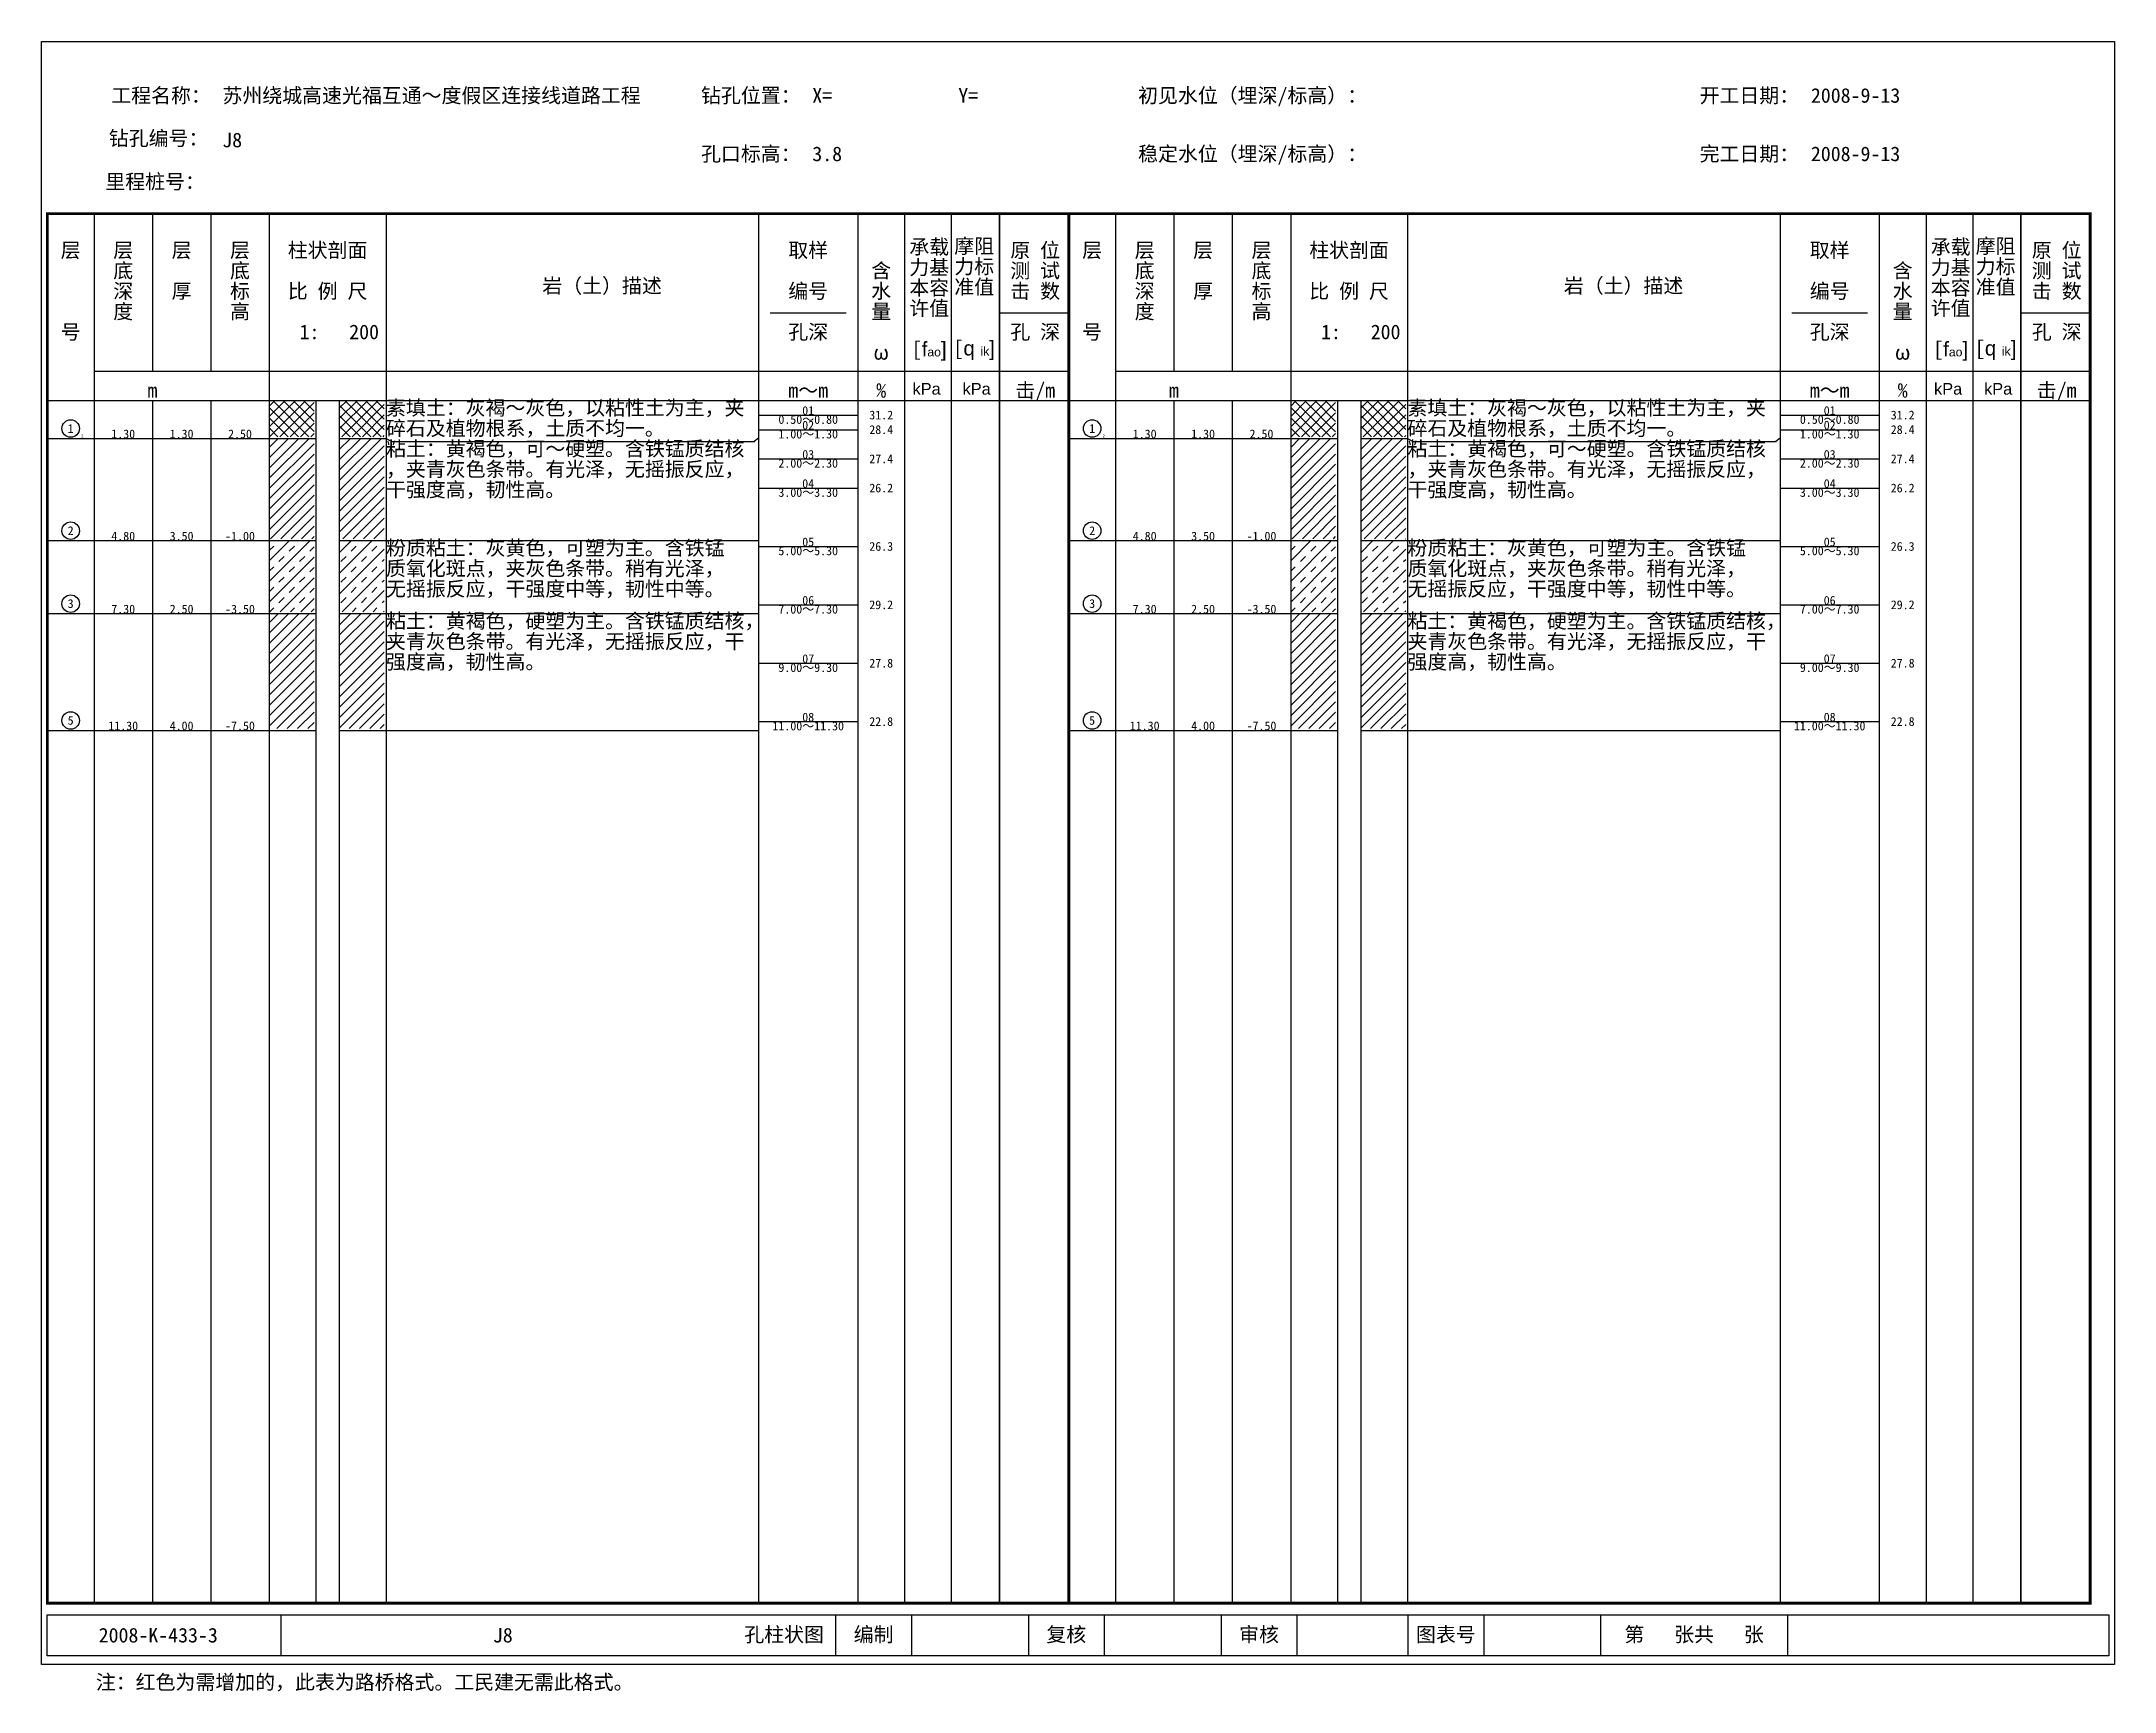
# Model space of a CAD drawing. Extents: x 0 to 355, y -3 to 280.
import ezdxf

# ---------------------------------------------------------------- set-up
doc = ezdxf.new("R2010")
doc.units = 0
doc.header["$MEASUREMENT"] = 0
doc.layers.get('0').update_dxf_attribs({"linetype": 'CONTINUOUS'})
doc.layers.add('1', color=7, linetype='CONTINUOUS')
pattern_1 = [(45, (0, 0), (-0.883883, 0.883883), []), (135, (0, 0), (-0.883883, -0.883883), [])]
pattern_2 = [(45, (0, 0), (-0.883883, 0.883883), [])]
pattern_3 = [(45, (0, 0), (-1.767767, 1.767767), []), (45, (1.7678, 0), (-1.767767, 1.767767), [1.25, -1.25])]
pattern_4 = [(45, (174.9176, 0), (-0.883883, 0.883883), [])]
pattern_5 = [(45, (174.9176, 0), (-1.767767, 1.767767), []), (45, (176.6854, 0), (-1.767767, 1.767767), [1.25, -1.25])]
pattern_6 = [(45, (174.9176, 0), (-0.883883, 0.883883), []), (135, (174.9176, 0), (-0.883883, -0.883883), [])]

# ---------------------------------------------------------------- blocks, each defined once
blk = doc.blocks.new('1-2')
at = {"color": 7}
blk.add_circle((0, 0), 1.5, dxfattribs=at)
at = {"color": 7, "line_spacing_factor": 0.84}
for s, insert, char_height, attachment_point in [('{\\f|b0|i0|c134|p54;1}', (0, 0), 1.5, 5), ('{\\f|b0|i0|c134|p54;2}', (1.8, -1.5), 0.5, 7)]:
    blk.add_mtext(s, dxfattribs=dict(at, insert=insert, char_height=char_height, attachment_point=attachment_point))
blk = doc.blocks.new('2-')
at = {"color": 7}
blk.add_circle((0, 0), 1.5, dxfattribs=at)
at = {"color": 7, "line_spacing_factor": 0.84}
for s, insert, char_height, attachment_point in [('{\\f|b0|i0|c134|p54;2}', (0, 0), 1.5, 5), ('{\\f|b0|i0|c134|p54;}', (1.8, -1.5), 0.5, 7)]:
    blk.add_mtext(s, dxfattribs=dict(at, insert=insert, char_height=char_height, attachment_point=attachment_point))
blk = doc.blocks.new('3-')
at = {"color": 7}
blk.add_circle((0, 0), 1.5, dxfattribs=at)
at = {"color": 7, "line_spacing_factor": 0.84}
for s, insert, char_height, attachment_point in [('{\\f|b0|i0|c134|p54;3}', (0, 0), 1.5, 5), ('{\\f|b0|i0|c134|p54;}', (1.8, -1.5), 0.5, 7)]:
    blk.add_mtext(s, dxfattribs=dict(at, insert=insert, char_height=char_height, attachment_point=attachment_point))
blk = doc.blocks.new('5-')
at = {"color": 7}
blk.add_circle((0, 0), 1.5, dxfattribs=at)
at = {"color": 7, "line_spacing_factor": 0.84}
for s, insert, char_height, attachment_point in [('{\\f|b0|i0|c134|p54;5}', (0, 0), 1.5, 5), ('{\\f|b0|i0|c134|p54;}', (1.8, -1.5), 0.5, 7)]:
    blk.add_mtext(s, dxfattribs=dict(at, insert=insert, char_height=char_height, attachment_point=attachment_point))

msp = doc.modelspace()

# ---------------------------------------------------------------- hatches: boundary and pattern name
at = {"layer": '1'}
h = msp.add_hatch(dxfattribs=at)
h.set_pattern_fill('素填土', color=256, scale=10, style=0)
h.set_pattern_definition(pattern_1)
h.paths.add_polyline_path([(39, 218.5), (46.7, 218.5), (46.7, 212.3), (39, 212.3)])
h = msp.add_hatch(dxfattribs=at)
h.set_pattern_fill('素填土', color=256, scale=10, style=0)
h.set_pattern_definition(pattern_1)
h.paths.add_polyline_path([(51, 218.5), (58.7, 218.5), (58.7, 212.3), (51, 212.3)])
h = msp.add_hatch(dxfattribs=at)
h.set_pattern_fill('素填土', color=256, scale=10, style=0)
h.set_pattern_definition(pattern_6)
h.paths.add_polyline_path([(213.92, 218.5), (221.62, 218.5), (221.62, 212.3), (213.92, 212.3)])
h = msp.add_hatch(dxfattribs=at)
h.set_pattern_fill('素填土', color=256, scale=10, style=0)
h.set_pattern_definition(pattern_6)
h.paths.add_polyline_path([(225.92, 218.5), (233.62, 218.5), (233.62, 212.3), (225.92, 212.3)])
h = msp.add_hatch(dxfattribs=at)
h.set_pattern_fill('粘土', color=256, scale=10, style=0)
h.set_pattern_definition(pattern_2)
h.paths.add_polyline_path([(39, 212), (46.7, 212), (46.7, 194.8), (39, 194.8)])
h = msp.add_hatch(dxfattribs=at)
h.set_pattern_fill('粘土', color=256, scale=10, style=0)
h.set_pattern_definition(pattern_2)
h.paths.add_polyline_path([(51, 212), (58.7, 212), (58.7, 194.8), (51, 194.8)])
h = msp.add_hatch(dxfattribs=at)
h.set_pattern_fill('粘土', color=256, scale=10, style=0)
h.set_pattern_definition(pattern_4)
h.paths.add_polyline_path([(213.92, 212), (221.62, 212), (221.62, 194.8), (213.92, 194.8)])
h = msp.add_hatch(dxfattribs=at)
h.set_pattern_fill('粘土', color=256, scale=10, style=0)
h.set_pattern_definition(pattern_4)
h.paths.add_polyline_path([(225.92, 212), (233.62, 212), (233.62, 194.8), (225.92, 194.8)])
h = msp.add_hatch(dxfattribs=at)
h.set_pattern_fill('粉质粘土', color=256, scale=10, style=0)
h.set_pattern_definition(pattern_3)
h.paths.add_polyline_path([(39, 194.5), (46.7, 194.5), (46.7, 182.3), (39, 182.3)])
h = msp.add_hatch(dxfattribs=at)
h.set_pattern_fill('粉质粘土', color=256, scale=10, style=0)
h.set_pattern_definition(pattern_3)
h.paths.add_polyline_path([(51, 194.5), (58.7, 194.5), (58.7, 182.3), (51, 182.3)])
h = msp.add_hatch(dxfattribs=at)
h.set_pattern_fill('粉质粘土', color=256, scale=10, style=0)
h.set_pattern_definition(pattern_5)
h.paths.add_polyline_path([(213.92, 194.5), (221.62, 194.5), (221.62, 182.3), (213.92, 182.3)])
h = msp.add_hatch(dxfattribs=at)
h.set_pattern_fill('粉质粘土', color=256, scale=10, style=0)
h.set_pattern_definition(pattern_5)
h.paths.add_polyline_path([(225.92, 194.5), (233.62, 194.5), (233.62, 182.3), (225.92, 182.3)])
h = msp.add_hatch(dxfattribs=at)
h.set_pattern_fill('粘土', color=256, scale=10, style=0)
h.set_pattern_definition(pattern_2)
h.paths.add_polyline_path([(39, 182), (46.7, 182), (46.7, 162.3), (39, 162.3)])
h = msp.add_hatch(dxfattribs=at)
h.set_pattern_fill('粘土', color=256, scale=10, style=0)
h.set_pattern_definition(pattern_2)
h.paths.add_polyline_path([(51, 182), (58.7, 182), (58.7, 162.3), (51, 162.3)])
h = msp.add_hatch(dxfattribs=at)
h.set_pattern_fill('粘土', color=256, scale=10, style=0)
h.set_pattern_definition(pattern_4)
h.paths.add_polyline_path([(213.92, 182), (221.62, 182), (221.62, 162.3), (213.92, 162.3)])
h = msp.add_hatch(dxfattribs=at)
h.set_pattern_fill('粘土', color=256, scale=10, style=0)
h.set_pattern_definition(pattern_4)
h.paths.add_polyline_path([(225.92, 182), (233.62, 182), (233.62, 162.3), (225.92, 162.3)])

# ---------------------------------------------------------------- linework, layer by layer
for p, q in [((9, 250.5), (9, 12.5)), ((19, 250.5), (19, 223.5)), ((29, 250.5), (29, 223.5)), ((39, 250.5), (39, 12.5)), ((59, 250.5), (59, 12.5)), ((122.8, 250.5), (122.8, 12.5)), ((139.8, 250.5), (139.8, 12.5)), ((147.8, 250.5), (147.8, 12.5)), ((155.79, 250.5), (155.79, 12.5)), ((164.03, 250.5), (164.03, 12.5)), ((164.03, 250.5), (164.03, 12.5)), ((183.92, 250.5), (183.92, 12.5)), ((193.92, 250.5), (193.92, 223.5)), ((203.92, 250.5), (203.92, 223.5)), ((213.92, 250.5), (213.92, 12.5)), ((233.92, 250.5), (233.92, 12.5)), ((297.72, 250.5), (297.72, 12.5)), ((314.72, 250.5), (314.72, 12.5)), ((322.72, 250.5), (322.72, 12.5)), ((330.71, 250.5), (330.71, 12.5)), ((338.95, 250.5), (338.95, 12.5)), ((338.95, 250.5), (338.95, 12.5)), ((124.8, 233.5), (137.8, 233.5)), ((164.03, 233.5), (175.92, 233.5)), ((299.72, 233.5), (312.72, 233.5)), ((338.95, 233.5), (350.84, 233.5)), ((9, 223.5), (174.23, 223.5)), ((164.03, 223.5), (175.92, 223.5)), ((183.92, 223.5), (349.14, 223.5)), ((338.95, 223.5), (350.84, 223.5)), ((1, 218.5), (174.23, 218.5)), ((19, 218.5), (19, 12.5)), ((29, 218.5), (29, 12.5)), ((47, 218.5), (47, 12.5)), ((51, 218.5), (51, 12.5)), ((164.03, 218.5), (175.92, 218.5)), ((175.92, 218.5), (349.14, 218.5)), ((193.92, 218.5), (193.92, 12.5)), ((203.92, 218.5), (203.92, 12.5)), ((221.92, 218.5), (221.92, 12.5)), ((225.92, 218.5), (225.92, 12.5)), ((338.95, 218.5), (350.84, 218.5)), ((41, 10.5), (41, 3.5)), ((136, 10.5), (136, 3.5)), ((149, 10.5), (149, 3.5)), ((169, 10.5), (169, 3.5)), ((182, 10.5), (182, 3.5)), ((202, 10.5), (202, 3.5)), ((215, 10.5), (215, 3.5)), ((234, 10.5), (234, 3.5)), ((247, 10.5), (247, 3.5)), ((267, 10.5), (267, 3.5)), ((299, 10.5), (299, 3.5))]:
    msp.add_line(p, q)
for points in [[(0, 280), (355, 280), (355, 2), (0, 2)], [(1, 10.5), (354, 10.5), (354, 3.5), (1, 3.5)]]:
    msp.add_lwpolyline(points, close=True)
at = {"const_width": 0.5}
for points in [[(175.92, 12.51), (1, 12.5), (1, 250.5), (175.92, 250.5)], [(350.84, 12.51), (175.92, 12.5), (175.92, 250.5), (350.84, 250.5)]]:
    msp.add_lwpolyline(points, close=True, dxfattribs=at)
at = {"linetype": 'Continuous'}
for points in [[(164.03, 250.5), (175.92, 250.5), (175.92, 12.51), (164.03, 12.51)], [(338.95, 250.5), (350.84, 250.5), (350.84, 12.51), (338.95, 12.51)]]:
    msp.add_lwpolyline(points, close=True, dxfattribs=at)
for points in [[(122.8, 212.03), (122.8, 212.03), (122.06, 211.47)], [(297.72, 212.03), (297.72, 212.03), (296.98, 211.47)]]:
    msp.add_lwpolyline(points, dxfattribs=at)
at = {"layer": '1'}
for p, q in [((122.8, 216), (139.8, 216)), ((122.8, 213.5), (139.8, 213.5)), ((297.72, 216), (314.72, 216)), ((297.72, 213.5), (314.72, 213.5)), ((1, 212), (47, 212)), ((51, 212), (59, 212)), ((175.92, 212), (221.92, 212)), ((225.92, 212), (233.92, 212)), ((122.8, 208.5), (139.8, 208.5)), ((297.72, 208.5), (314.72, 208.5)), ((122.8, 203.5), (139.8, 203.5)), ((297.72, 203.5), (314.72, 203.5)), ((1, 194.5), (47, 194.5)), ((51, 194.5), (59, 194.5)), ((59, 194.5), (122.8, 194.5)), ((122.8, 193.5), (139.8, 193.5)), ((175.92, 194.5), (221.92, 194.5)), ((225.92, 194.5), (233.92, 194.5)), ((233.92, 194.5), (297.72, 194.5)), ((297.72, 193.5), (314.72, 193.5)), ((1, 182), (47, 182)), ((51, 182), (59, 182)), ((59, 182), (122.8, 182)), ((122.8, 183.5), (139.8, 183.5)), ((175.92, 182), (221.92, 182)), ((225.92, 182), (233.92, 182)), ((233.92, 182), (297.72, 182)), ((297.72, 183.5), (314.72, 183.5)), ((122.8, 173.5), (139.8, 173.5)), ((297.72, 173.5), (314.72, 173.5)), ((122.8, 163.5), (139.8, 163.5)), ((297.72, 163.5), (314.72, 163.5)), ((1, 162), (47, 162)), ((51, 162), (59, 162)), ((59, 162), (122.8, 162)), ((175.92, 162), (221.92, 162)), ((225.92, 162), (233.92, 162)), ((233.92, 162), (297.72, 162))]:
    msp.add_line(p, q, dxfattribs=at)
for points in [[(59, 212), (60, 211.5), (122.15, 211.5)], [(233.92, 212), (234.92, 211.5), (297.06, 211.5)]]:
    msp.add_lwpolyline(points, dxfattribs=at)

# ---------------------------------------------------------------- block references
for name, p in [('1-2', (5, 213.7)), ('1-2', (179.92, 213.7)), ('2-', (5, 196.2)), ('2-', (179.92, 196.2)), ('3-', (5, 183.7)), ('3-', (179.92, 183.7)), ('5-', (5, 163.7)), ('5-', (179.92, 163.7))]:
    msp.add_blockref(name, p, dxfattribs=at)

# ---------------------------------------------------------------- texts
at = {"char_height": 2.5, "line_spacing_factor": 0.84}
for s, insert, attachment_point in [('{\\f楷体_GB2312|b0|i0|c134|p54;工程名称：}', (29, 272), 3), ('{\\f楷体_GB2312|b0|i0|c134|p54;苏州绕城高速光福互通～度假区连接线道路工程}', (31, 272), 1), ('{\\f楷体_GB2312|b0|i0|c134|p54;钻孔位置：}', (130, 272), 3), ('{\\f楷体_GB2312|b0|i0|c134|p54;X=}', (132, 272), 1), ('{\\f楷体_GB2312|b0|i0|c134|p54;Y=}', (157, 272), 1), ('{\\f楷体_GB2312|b0|i0|c134|p54;初见水位（埋深/标高）：}', (227, 272), 3), ('{\\f楷体_GB2312|b0|i0|c134|p54;}', (229, 272), 1), ('{\\f楷体_GB2312|b0|i0|c134|p54;开工日期：}', (301, 272), 3), ('{\\f楷体_GB2312|b0|i0|c134|p54;2008-9-13}', (303, 272), 1), ('{\\f楷体_GB2312|b0|i0|c134|p54;钻孔编号：}', (28.58, 264.67), 3), ('{\\f楷体_GB2312|b0|i0|c134|p54;J8}', (30.96, 264.37), 1), ('{\\f楷体_GB2312|b0|i0|c134|p54;孔口标高：}', (130, 262), 3), ('{\\f楷体_GB2312|b0|i0|c134|p54;3.8}', (132, 262), 1), ('{\\f楷体_GB2312|b0|i0|c134|p54;稳定水位（埋深/标高）：}', (227, 262), 3), ('{\\f楷体_GB2312|b0|i0|c134|p54;}', (229, 262), 1), ('{\\f楷体_GB2312|b0|i0|c134|p54;完工日期：}', (301, 262), 3), ('{\\f楷体_GB2312|b0|i0|c134|p54;2008-9-13}', (303, 262), 1), ('{\\f楷体_GB2312|b0|i0|c134|p54;层\\P\\P\\P\\P号}', (5, 245.5), 2), ('{\\f楷体_GB2312|b0|i0|c134|p54;层\\P底\\P深\\P度}', (14, 245.5), 2), ('{\\f楷体_GB2312|b0|i0|c134|p54;层\\P\\P厚}', (24, 245.5), 2), ('{\\f楷体_GB2312|b0|i0|c134|p54;层\\P底\\P标\\P高}', (34, 245.5), 2), ('{\\f楷体_GB2312|b0|i0|c134|p54;柱状剖面\\P\\P比 例 尺}', (49, 245.5), 2), ('{\\f楷体_GB2312|b0|i0|c134|p54;取样\\P\\P编号}', (131.3, 245.5), 2), ('{\\f楷体_GB2312|b0|i0|c134|p54;原 位\\P测 试\\P击 数}', (170.17, 245.5), 2), ('{\\f楷体_GB2312|b0|i0|c134|p54;层\\P\\P\\P\\P号}', (179.92, 245.5), 2), ('{\\f楷体_GB2312|b0|i0|c134|p54;层\\P底\\P深\\P度}', (188.92, 245.5), 2), ('{\\f楷体_GB2312|b0|i0|c134|p54;层\\P\\P厚}', (198.92, 245.5), 2), ('{\\f楷体_GB2312|b0|i0|c134|p54;层\\P底\\P标\\P高}', (208.92, 245.5), 2), ('{\\f楷体_GB2312|b0|i0|c134|p54;柱状剖面\\P\\P比 例 尺}', (223.92, 245.5), 2), ('{\\f楷体_GB2312|b0|i0|c134|p54;取样\\P\\P编号}', (306.22, 245.5), 2), ('{\\f楷体_GB2312|b0|i0|c134|p54;原 位\\P测 试\\P击 数}', (345.09, 245.5), 2), ('{\\f楷体_GB2312|b0|i0|c134|p54;含\\P水\\P量\\P\\Pω}', (143.8, 242), 2), ('{\\f楷体_GB2312|b0|i0|c134|p54;含\\P水\\P量\\P\\Pω}', (318.72, 242), 2), ('{\\f楷体_GB2312|b0|i0|c134|p54;岩（土）描述}', (96, 238), 5), ('{\\f楷体_GB2312|b0|i0|c134|p54;岩（土）描述}', (270.92, 238), 5), ('{\\f楷体_GB2312|b0|i0|c134|p54;1:   200}', (51, 231.5), 2), ('{\\f楷体_GB2312|b0|i0|c134|p54;孔深}', (131.3, 231.5), 2), ('{\\f楷体_GB2312|b0|i0|c134|p54;孔 深}', (170.17, 231.5), 2), ('{\\f楷体_GB2312|b0|i0|c134|p54;1:   200}', (225.92, 231.5), 2), ('{\\f楷体_GB2312|b0|i0|c134|p54;孔深}', (306.22, 231.5), 2), ('{\\f楷体_GB2312|b0|i0|c134|p54;孔 深}', (345.09, 231.5), 2), ('{\\f宋体|b0|i0|c134|p54;m}', (19, 221.5), 2), ('{\\f宋体|b0|i0|c134|p54;m～m}', (131.3, 221.5), 2), ('{\\f宋体|b0|i0|c134|p54;%}', (143.8, 221.5), 2), ('{\\fArial|b0|i0|c0|p32;\\H0.8x;kPa}', (151.58, 221.5), 2), ('{\\fArial|b0|i0|c0|p32;\\H0.8x;kPa}', (160.15, 221.5), 2), ('{\\f楷体_GB2312|b0|i0|c134|p54;击/m}', (170.17, 221.5), 2), ('{\\f宋体|b0|i0|c134|p54;m}', (193.92, 221.5), 2), ('{\\f宋体|b0|i0|c134|p54;m～m}', (306.22, 221.5), 2), ('{\\f宋体|b0|i0|c134|p54;%}', (318.72, 221.5), 2), ('{\\fArial|b0|i0|c0|p32;\\H0.8x;kPa}', (326.5, 221.5), 2), ('{\\fArial|b0|i0|c0|p32;\\H0.8x;kPa}', (335.07, 221.5), 2), ('{\\f楷体_GB2312|b0|i0|c134|p54;击/m}', (345.09, 221.5), 2), ('{\\f楷体_GB2312|b0|i0|c134|p54;2008-K-433-3}', (20, 7), 5), ('{\\f楷体_GB2312|b0|i0|c134|p54;J8}', (79, 7), 5), ('{\\f楷体_GB2312|b0|i0|c134|p54;孔柱状图}', (134, 7), 6), ('{\\f楷体_GB2312|b0|i0|c134|p54;编制}', (142.5, 7), 5), ('{\\f楷体_GB2312|b0|i0|c134|p54;复核}', (175.5, 7), 5), ('{\\f楷体_GB2312|b0|i0|c134|p54;审核}', (208.5, 7), 5), ('{\\f楷体_GB2312|b0|i0|c134|p54;图表号}', (240.5, 7), 5), ('{\\f楷体_GB2312|b0|i0|c134|p54;第   张共   张}', (283, 7), 5)]:
    msp.add_mtext(s, dxfattribs=dict(at, insert=insert, attachment_point=attachment_point))
at = {"color": 1, "char_height": 2.5, "line_spacing_factor": 0.84}
for s, insert, attachment_point in [('{\\fKaiTi_GB2312|b0|i0|c134|p54;里程桩号：}', (27.98, 257.24), 3), ('{\\fKaiTi_GB2312|b0|i0|c134|p54;承载\\P力基\\P本容\\P许值\\P\\P}[{\\fArial|b0|i0|c0|p32;f\\H0.6x;ao\\H1.667x;]}', (152.02, 246.06), 2), ('{\\fKaiTi_GB2312|b0|i0|c134|p54;摩阻\\P力标\\P准值\\P\\P\\P[\\fArial|b0|i0|c0|p32;q \\H0.6x;ik\\H1.667x;]}', (159.73, 246.21), 2), ('{\\fKaiTi_GB2312|b0|i0|c134|p54;承载\\P力基\\P本容\\P许值\\P\\P}[{\\fArial|b0|i0|c0|p32;f\\H0.6x;ao\\H1.667x;]}', (326.94, 246.06), 2), ('{\\fKaiTi_GB2312|b0|i0|c134|p54;摩阻\\P力标\\P准值\\P\\P\\P[\\fArial|b0|i0|c0|p32;q \\H0.6x;ik\\H1.667x;]}', (334.64, 246.21), 2)]:
    msp.add_mtext(s, dxfattribs=dict(at, insert=insert, attachment_point=attachment_point))
at = {"color": 6, "insert": (55.35, -1.2), "char_height": 2.5, "attachment_point": 5, "line_spacing_factor": 0.84}
msp.add_mtext('{\\fKaiTi_GB2312|b0|i0|c134|p54;注：红色为需增加的，此表为路桥格式。工民建无需此格式。}', dxfattribs=at)
at = {"layer": '1', "char_height": 2.5, "width": 75.5, "attachment_point": 1, "line_spacing_factor": 0.84}
for s, insert in [('{\\fKaiTi_GB2312|b0|i0|c134|p54;素填土：灰褐～灰色，以粘性土为主，夹\\P碎石及植物根系，土质不均一。}', (59, 218.5)), ('{\\fKaiTi_GB2312|b0|i0|c134|p54;素填土：灰褐～灰色，以粘性土为主，夹\\P碎石及植物根系，土质不均一。}', (233.92, 218.5)), ('{\\fKaiTi_GB2312|b0|i0|c134|p54;粘土：黄褐色，可～硬塑。含铁锰质结核\\P，夹青灰色条带。有光泽，无摇振反应，\\P干强度高，韧性高。}', (59, 211.5)), ('{\\fKaiTi_GB2312|b0|i0|c134|p54;粘土：黄褐色，可～硬塑。含铁锰质结核\\P，夹青灰色条带。有光泽，无摇振反应，\\P干强度高，韧性高。}', (233.92, 211.5)), ('{\\fKaiTi_GB2312|b0|i0|c134|p54;粉质粘土：灰黄色，可塑为主。含铁锰\\P质氧化斑点，夹灰色条带。稍有光泽，\\P无摇振反应，干强度中等，韧性中等。}', (59, 194.5)), ('{\\fKaiTi_GB2312|b0|i0|c134|p54;粉质粘土：灰黄色，可塑为主。含铁锰\\P质氧化斑点，夹灰色条带。稍有光泽，\\P无摇振反应，干强度中等，韧性中等。}', (233.92, 194.5)), ('{\\fKaiTi_GB2312|b0|i0|c134|p54;粘土：黄褐色，硬塑为主。含铁锰质结核，\\P夹青灰色条带。有光泽，无摇振反应，干\\P强度高，韧性高。}', (59, 182)), ('{\\fKaiTi_GB2312|b0|i0|c134|p54;粘土：黄褐色，硬塑为主。含铁锰质结核，\\P夹青灰色条带。有光泽，无摇振反应，干\\P强度高，韧性高。}', (233.92, 182))]:
    msp.add_mtext(s, dxfattribs=dict(at, insert=insert))
at = {"layer": '1', "char_height": 1.5, "line_spacing_factor": 0.84}
for s, insert, attachment_point in [('{\\f楷体_GB2312|b0|i0|c134|p54;01}', (131.3, 216), 8), ('{\\f楷体_GB2312|b0|i0|c134|p54;31.2}', (143.8, 216), 5), ('{\\f楷体_GB2312|b0|i0|c134|p54;01}', (306.22, 216), 8), ('{\\f楷体_GB2312|b0|i0|c134|p54;31.2}', (318.72, 216), 5), ('{\\f楷体_GB2312|b0|i0|c134|p54;1.30}', (14, 212), 8), ('{\\f楷体_GB2312|b0|i0|c134|p54;1.30}', (24, 212), 8), ('{\\f楷体_GB2312|b0|i0|c134|p54;2.50}', (34, 212), 8), ('{\\f楷体_GB2312|b0|i0|c134|p54;0.50～0.80}', (131.3, 216), 2), ('{\\f楷体_GB2312|b0|i0|c134|p54;1.00～1.30}', (131.3, 213.5), 2), ('{\\f楷体_GB2312|b0|i0|c134|p54;02}', (131.3, 213.5), 8), ('{\\f楷体_GB2312|b0|i0|c134|p54;28.4}', (143.8, 213.5), 5), ('{\\f楷体_GB2312|b0|i0|c134|p54;1.30}', (188.92, 212), 8), ('{\\f楷体_GB2312|b0|i0|c134|p54;1.30}', (198.92, 212), 8), ('{\\f楷体_GB2312|b0|i0|c134|p54;2.50}', (208.92, 212), 8), ('{\\f楷体_GB2312|b0|i0|c134|p54;0.50～0.80}', (306.22, 216), 2), ('{\\f楷体_GB2312|b0|i0|c134|p54;1.00～1.30}', (306.22, 213.5), 2), ('{\\f楷体_GB2312|b0|i0|c134|p54;02}', (306.22, 213.5), 8), ('{\\f楷体_GB2312|b0|i0|c134|p54;28.4}', (318.72, 213.5), 5), ('{\\f楷体_GB2312|b0|i0|c134|p54;03}', (131.3, 208.5), 8), ('{\\f楷体_GB2312|b0|i0|c134|p54;03}', (306.22, 208.5), 8), ('{\\f楷体_GB2312|b0|i0|c134|p54;2.00～2.30}', (131.3, 208.5), 2), ('{\\f楷体_GB2312|b0|i0|c134|p54;27.4}', (143.8, 208.5), 5), ('{\\f楷体_GB2312|b0|i0|c134|p54;2.00～2.30}', (306.22, 208.5), 2), ('{\\f楷体_GB2312|b0|i0|c134|p54;27.4}', (318.72, 208.5), 5), ('{\\f楷体_GB2312|b0|i0|c134|p54;3.00～3.30}', (131.3, 203.5), 2), ('{\\f楷体_GB2312|b0|i0|c134|p54;04}', (131.3, 203.5), 8), ('{\\f楷体_GB2312|b0|i0|c134|p54;26.2}', (143.8, 203.5), 5), ('{\\f楷体_GB2312|b0|i0|c134|p54;3.00～3.30}', (306.22, 203.5), 2), ('{\\f楷体_GB2312|b0|i0|c134|p54;04}', (306.22, 203.5), 8), ('{\\f楷体_GB2312|b0|i0|c134|p54;26.2}', (318.72, 203.5), 5), ('{\\f楷体_GB2312|b0|i0|c134|p54;4.80}', (14, 194.5), 8), ('{\\f楷体_GB2312|b0|i0|c134|p54;3.50}', (24, 194.5), 8), ('{\\f楷体_GB2312|b0|i0|c134|p54;-1.00}', (34, 194.5), 8), ('{\\f楷体_GB2312|b0|i0|c134|p54;4.80}', (188.92, 194.5), 8), ('{\\f楷体_GB2312|b0|i0|c134|p54;3.50}', (198.92, 194.5), 8), ('{\\f楷体_GB2312|b0|i0|c134|p54;-1.00}', (208.92, 194.5), 8), ('{\\f楷体_GB2312|b0|i0|c134|p54;5.00～5.30}', (131.3, 193.5), 2), ('{\\f楷体_GB2312|b0|i0|c134|p54;05}', (131.3, 193.5), 8), ('{\\f楷体_GB2312|b0|i0|c134|p54;26.3}', (143.8, 193.5), 5), ('{\\f楷体_GB2312|b0|i0|c134|p54;5.00～5.30}', (306.22, 193.5), 2), ('{\\f楷体_GB2312|b0|i0|c134|p54;05}', (306.22, 193.5), 8), ('{\\f楷体_GB2312|b0|i0|c134|p54;26.3}', (318.72, 193.5), 5), ('{\\f楷体_GB2312|b0|i0|c134|p54;06}', (131.3, 183.5), 8), ('{\\f楷体_GB2312|b0|i0|c134|p54;06}', (306.22, 183.5), 8), ('{\\f楷体_GB2312|b0|i0|c134|p54;7.30}', (14, 182), 8), ('{\\f楷体_GB2312|b0|i0|c134|p54;2.50}', (24, 182), 8), ('{\\f楷体_GB2312|b0|i0|c134|p54;-3.50}', (34, 182), 8), ('{\\f楷体_GB2312|b0|i0|c134|p54;7.00～7.30}', (131.3, 183.5), 2), ('{\\f楷体_GB2312|b0|i0|c134|p54;29.2}', (143.8, 183.5), 5), ('{\\f楷体_GB2312|b0|i0|c134|p54;7.30}', (188.92, 182), 8), ('{\\f楷体_GB2312|b0|i0|c134|p54;2.50}', (198.92, 182), 8), ('{\\f楷体_GB2312|b0|i0|c134|p54;-3.50}', (208.92, 182), 8), ('{\\f楷体_GB2312|b0|i0|c134|p54;7.00～7.30}', (306.22, 183.5), 2), ('{\\f楷体_GB2312|b0|i0|c134|p54;29.2}', (318.72, 183.5), 5), ('{\\f楷体_GB2312|b0|i0|c134|p54;07}', (131.3, 173.5), 8), ('{\\f楷体_GB2312|b0|i0|c134|p54;27.8}', (143.8, 173.5), 5), ('{\\f楷体_GB2312|b0|i0|c134|p54;07}', (306.22, 173.5), 8), ('{\\f楷体_GB2312|b0|i0|c134|p54;27.8}', (318.72, 173.5), 5), ('{\\f楷体_GB2312|b0|i0|c134|p54;9.00～9.30}', (131.3, 173.5), 2), ('{\\f楷体_GB2312|b0|i0|c134|p54;9.00～9.30}', (306.22, 173.5), 2), ('{\\f楷体_GB2312|b0|i0|c134|p54;11.30}', (14, 162), 8), ('{\\f楷体_GB2312|b0|i0|c134|p54;4.00}', (24, 162), 8), ('{\\f楷体_GB2312|b0|i0|c134|p54;-7.50}', (34, 162), 8), ('{\\f楷体_GB2312|b0|i0|c134|p54;11.00～11.30}', (131.3, 163.5), 2), ('{\\f楷体_GB2312|b0|i0|c134|p54;08}', (131.3, 163.5), 8), ('{\\f楷体_GB2312|b0|i0|c134|p54;22.8}', (143.8, 163.5), 5), ('{\\f楷体_GB2312|b0|i0|c134|p54;11.30}', (188.92, 162), 8), ('{\\f楷体_GB2312|b0|i0|c134|p54;4.00}', (198.92, 162), 8), ('{\\f楷体_GB2312|b0|i0|c134|p54;-7.50}', (208.92, 162), 8), ('{\\f楷体_GB2312|b0|i0|c134|p54;11.00～11.30}', (306.22, 163.5), 2), ('{\\f楷体_GB2312|b0|i0|c134|p54;08}', (306.22, 163.5), 8), ('{\\f楷体_GB2312|b0|i0|c134|p54;22.8}', (318.72, 163.5), 5)]:
    msp.add_mtext(s, dxfattribs=dict(at, insert=insert, attachment_point=attachment_point))

doc.saveas('drawing.dxf')
